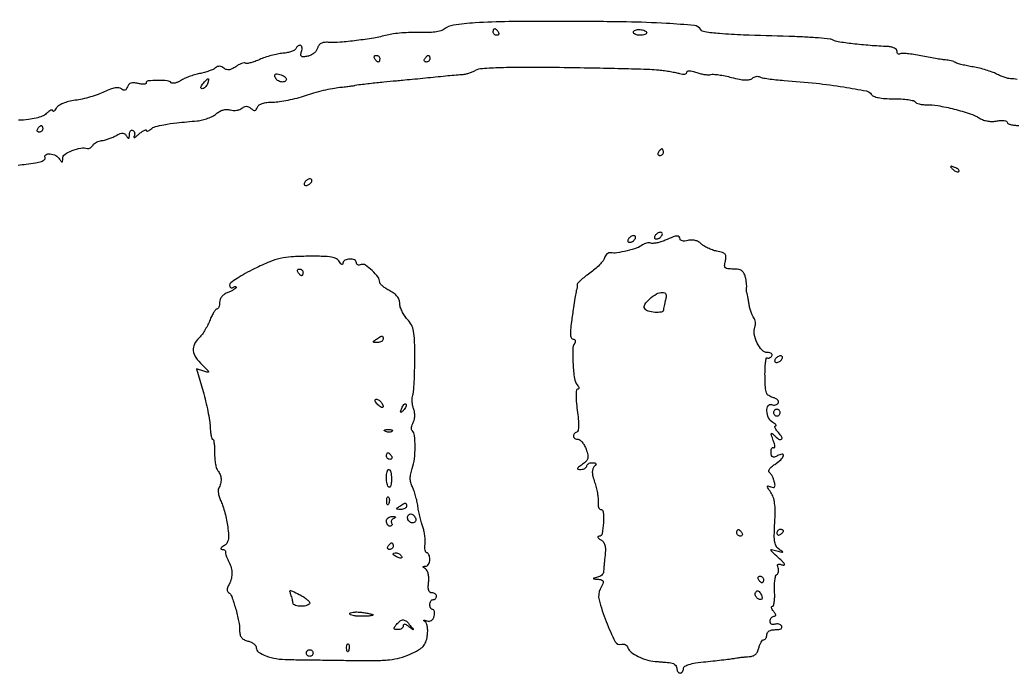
# Model space of a CAD drawing. Extents: x 173 to 1088, y 212 to 1028.
# Drawn here: x 476.2 to 774.7, y 365 to 560.6 of the extents above; entities that cross this region are included whole.
import ezdxf

# ---------------------------------------------------------------- set-up
doc = ezdxf.new("R2010")
doc.units = 0

msp = doc.modelspace()

# ---------------------------------------------------------------- linework, layer by layer
for points in [[(774.960927, 542.717505, 0.074041), (773, 543.011107, -0.060944), (772.244043, 543.104214, -0.019581), (771.156821, 543.420904, -0.019207), (769.963374, 543.871492, -0.02037), (768.831732, 544.404454, 0.032819), (767.50499, 544.989431, 0.01425), (765.674822, 545.598284, 0.01403), (763.685627, 546.13727, 0.018126), (761.831732, 546.513647, -0.009494), (760.099942, 546.834214, -0.011274), (758.478696, 547.204543, -0.010155), (757.130439, 547.573949, -0.06836), (756.5, 547.8587, 0.056044), (755.978153, 548.109995, 0.021494), (755.20625, 548.343563, 0.020963), (754.339067, 548.527425, 0.024193), (753.5, 548.627435, -0.020131), (752.397439, 548.749778, -0.004417), (750.514434, 549.052885, -0.00459), (748.341764, 549.442894, -0.004395), (746.144882, 549.878139, 0.012262), (744.028521, 550.262932, 0.016617), (742.099958, 550.499586, 0.013583), (740.508369, 550.597917, 0.148097), (739.894882, 550.435033, -0.127448), (739.554755, 550.329803, -0.189198), (739.262872, 550.428953, -0.147015), (739.066113, 550.730968, -0.071492), (739, 551.190983, 0.191043), (738.79584, 551.705812, 0.084393), (738.202072, 552.154707, 0.064819), (737.315104, 552.477965, 0.044227), (736.25, 552.618991, -0.008945), (730.905841, 552.946098, -0.009931), (725.760404, 553.456556, -0.006679), (721.327083, 554.045633, -0.102384), (719.884328, 554.571489, 0.113669), (718.958231, 554.885814, 0.004761), (715.468218, 555.205408, 0.008012), (711.293883, 555.48037, 0.005588), (706.577383, 555.662402, -0.002004), (693.019181, 556.088376, -0.011389), (685.812885, 556.508207, -0.014233), (681.364617, 556.996948, -0.223442), (680.117712, 557.809539, 0.235674), (678.310611, 558.928254, 0.008377), (669.915044, 559.556296, 0.01063), (657.908164, 559.99661, 0.003138), (639.5, 560.164513, 0.003254), (622.657171, 560.102809, 0.013783), (612.578905, 559.722322, 0.019003), (606.084748, 559.049078, 0.138736), (603.252022, 557.794196, -0.113894), (602.301722, 557.316351, -0.027072), (600.548809, 556.98836, -0.025062), (598.348338, 556.810334, -0.017523), (595.859216, 556.821357, 0.016262), (593.313877, 556.839049, 0.013016), (590.575488, 556.697625, 0.01322), (588.047098, 556.43355, 0.032255), (586.210587, 556.070837, -0.022444), (582.179784, 555.192307, -0.011508), (577.061745, 554.43605, -0.011207), (572.084383, 553.930248, -0.033449), (568.662282, 553.889227, 0.039955), (567.315068, 553.855564, 0.095734), (566.363111, 553.56553, 0.12072), (565.721849, 552.995222, 0.08718), (565.321603, 552.121811, -0.097597), (564.949174, 551.351523, -0.060849), (564.251339, 550.626772, -0.057845), (563.352722, 550.054321, -0.065785), (562.384436, 549.733158, -0.023573), (561.093041, 549.548873, -0.188378), (560.525243, 549.710784, -0.267259), (560.331564, 550.171045, -0.045865), (560.542503, 551.133915, 0.046739), (560.697807, 551.848794, 0.082047), (560.671729, 552.451837, 0.1252), (560.476725, 552.849372, 0.219855), (560.150721, 553, 0.09611), (559.748587, 552.921981, 0.070288), (559.353735, 552.694008, 0.068094), (559.025871, 552.356472, 0.078444), (558.819442, 551.958325, -0.191314), (558.463851, 551.535992, -0.03878), (557.55017, 551.132994, -0.035796), (556.34636, 550.804596, -0.026866), (554.986108, 550.611466, 0.027986), (553.399229, 550.382534, 0.015632), (551.498829, 549.936572, 0.015557), (549.599703, 549.363911, 0.02432), (548.009906, 548.74251, -0.017929), (546.617895, 548.177812, -0.024311), (545.322321, 547.775737, -0.022666), (544.249522, 547.550459, -0.180739), (543.761661, 547.647302, 0.185679), (543.327302, 547.729216, 0.041358), (542.584782, 547.528947, 0.037597), (541.711508, 547.137633, 0.028653), (540.819905, 546.58641, -0.033551), (539.712133, 545.916439, -0.088513), (538.829696, 545.643187, -0.11718), (538.061035, 545.727747, -0.087688), (537.31815, 546.150922, 0.062619), (536.65849, 546.571559, 0.102535), (536.016787, 546.727383, 0.106607), (535.383787, 546.613145, 0.071917), (534.75, 546.237917, -0.064336), (534.039369, 545.802579, -0.018406), (532.839062, 545.317113, -0.018203), (531.431625, 544.864519, -0.018399), (530, 544.517312, 0.021246), (528.503585, 544.14536, 0.016222), (526.900857, 543.616807, 0.01649), (525.429667, 543.02241, 0.036703), (524.364619, 542.453887, -0.035948), (523.495742, 541.988395, -0.048541), (522.650818, 541.705621, -0.058038), (521.946955, 541.627877, -0.19695), (521.529025, 541.802048, 0.176338), (520.299515, 542.372927, 0.023767), (517.407017, 542.483129, 0.020538), (514.55523, 542.338951, 0.387526), (514.000294, 541.730948, -0.319823), (513.821861, 541.480728, -0.06874), (513.268449, 541.371434, -0.048325), (512.464273, 541.402699, -0.027625), (511.509318, 541.587017, 0.039517), (510.317753, 541.787772, 0.100403), (509.450053, 541.689992, 0.13098), (508.829102, 541.289501, 0.093038), (508.392535, 540.580546, -0.054591), (508.039891, 539.895644, -0.163686), (507.630137, 539.576484, -0.186062), (507.147348, 539.591294, -0.073668), (506.570359, 539.941607, 0.147586), (505.797995, 540.267855, 0.069346), (504.704102, 540.232992, 0.048126), (503.270024, 539.841484, 0.020474), (501.437142, 539.058704, -0.02589), (499.588498, 538.292749, -0.01439), (497.266161, 537.543059, -0.014321), (494.865609, 536.91771, -0.022418), (492.766811, 536.532822, 0.025734), (490.767617, 536.152485, 0.037298), (489.059065, 535.59761, 0.043608), (487.758029, 534.927306, 0.120552), (487.04722, 534.191248, -0.022647), (486.664716, 533.598789, -0.073632), (486.34164, 533.262644, -0.277802), (486.141237, 533.239235, -0.285269), (486.030409, 533.404988, 0.375808), (485.852022, 533.595498, 0.126538), (485.44391, 533.532797, 0.057641), (484.817709, 533.174809, 0.025273), (484.07652, 532.56925, -0.083403), (482.832164, 531.773159, -0.04148), (481.049875, 531.182901, -0.032234), (478.703209, 530.774153, -0.016044), (475.69283, 530.545162, 0.006806)], [(475.683442, 517.099656, -0.012158), (478.061898, 517.427493, 0.01181), (480.882486, 517.814273, 0.04383), (482.62078, 518.253508, 0.09191), (483.524445, 518.769006, 0.319084), (483.682568, 519.384831, -0.363128), (483.970205, 520.223939, -0.163283), (485.190321, 520.497045, -0.092664), (486.904417, 519.988702, -0.134166), (488.064643, 518.929646, 0.012908), (488.573465, 518.169752, 0.312363), (488.801016, 518.086835, 0.323598), (488.952262, 518.270542, 0.013424), (488.984687, 519.170545, -0.252089), (489.62309, 520.330698, -0.048442), (491.830281, 521.471513, -0.049161), (494.400031, 522.216012, -0.111823), (496.408359, 522.137712, 0.127843), (496.811462, 522.134737, 0.070698), (497.27013, 522.322251, 0.063014), (497.7121, 522.661818, 0.059131), (498.066478, 523.107563, -0.085702), (498.487599, 523.583315, -0.047717), (499.137048, 524.008709, -0.045768), (499.89796, 524.324204, -0.054996), (500.658119, 524.471738, 0.04308), (501.531686, 524.619829, 0.018875), (502.657242, 524.957892, 0.018515), (503.832096, 525.40892, 0.023559), (504.877174, 525.914634, -0.022039), (506.17051, 526.545338, -0.10757), (506.964794, 526.702497, -0.170102), (507.559425, 526.481417, -0.078423), (508.111861, 525.853245, 0.02273), (508.554415, 525.220401, 0.363985), (508.791423, 525.168167, 0.260417), (508.949115, 525.408832, 0.015517), (508.984687, 526.309017, -0.056804), (509.064088, 526.956879, -0.121238), (509.294043, 527.402126, -0.188223), (509.630004, 527.577318, -0.167067), (510.016312, 527.489919, -0.112714), (510.351324, 527.15979, -0.097517), (510.531922, 526.699422, -0.091584), (510.530238, 526.179442, -0.08565), (510.344418, 525.680902, 0.24998), (510.336143, 525.461771, 0.414755), (510.496366, 525.40648, 0.053367), (511.030846, 525.742063, 0.013184), (511.828106, 526.404988, -0.019098), (512.662381, 527.082167, -0.04122), (513.362006, 527.522014, -0.078357), (513.828338, 527.677827, -0.463734), (514, 527.532543, 0.295918), (514.123369, 527.342345, 0.171734), (514.405238, 527.319799, 0.076375), (514.849405, 527.514322, 0.031881), (515.379534, 527.900022, -0.103384), (516.78086, 528.641523, -0.025887), (519.314482, 529.231788, -0.017333), (523.159962, 529.783368, -0.004723), (529.267607, 530.386032, 0.036289), (530.853086, 530.644263, 0.029519), (532.501148, 531.141492, 0.030448), (533.970128, 531.78506, 0.065536), (534.984725, 532.486176, -0.054203), (535.950948, 533.186622, -0.060987), (537.008565, 533.630213, -0.063742), (538.099689, 533.792891, -0.069227), (539.165082, 533.667081, 0.053126), (540.114932, 533.523889, 0.045855), (541.12309, 533.572494, 0.048204), (542.037327, 533.792499, 0.090304), (542.697964, 534.164296, -0.063348), (543.379391, 534.597422, -0.116715), (544.018688, 534.731875, -0.112008), (544.668503, 534.567216, -0.055423), (545.383217, 534.096921, 0.041542), (546.097904, 533.597744, 0.180973), (546.598235, 533.512588, 0.20302), (546.995505, 533.77863, 0.053479), (547.351832, 534.474477, -0.145219), (547.863357, 535.140651, -0.077191), (548.796951, 535.618965, -0.0547), (550.155863, 535.908751, -0.025208), (551.964633, 536, 0.035243), (553.911517, 536.137397, 0.014828), (556.499219, 536.583102, 0.014585), (559.247988, 537.224932, 0.018413), (561.746018, 537.985027, -0.014216), (564.277964, 538.778716, -0.010372), (567.131643, 539.521363, -0.010495), (569.868248, 540.112844, -0.022639), (572, 540.427625, 0.002219), (573.72548, 540.610817, 0.003687), (575.178125, 540.782415, 0.00055), (576.457453, 540.944543, 0.377442), (576.5, 540.992875, -0.381122), (576.595957, 541.100477, -0.000241), (580.956472, 541.598878, -0.002851), (585.197544, 542.057077, -0.003967), (589, 542.415509, 0.002171), (590.837881, 542.582094, 0.000627), (593.675, 542.855265, 0.000631), (596.871887, 543.171196, 0.000673), (600, 543.488568, -0.001372), (602.978664, 543.786572, -0.001753), (605.724852, 544.043995, -0.001356), (608.028422, 544.245489, -0.014819), (608.956943, 544.296517, 0.053418), (609.674166, 544.391743, 0.019431), (610.661775, 544.673161, 0.019009), (611.726914, 545.067364, 0.021529), (612.714704, 545.527012, -0.102686), (614.746276, 546.097858, -0.009136), (620.080927, 546.370148, -0.008777), (627.759207, 546.486653, -0.002753), (639.25776, 546.395952, -0.001406), (648.842584, 546.240599, -0.00185), (657.586797, 546.041915, -0.001341), (664.914443, 545.828625, -0.017772), (667.612186, 545.646735, -0.009578), (669.343336, 545.434454, -0.008378), (671.1444, 545.147633, -0.008452), (672.763047, 544.833676, -0.024716), (673.862186, 544.543741, 0.038863), (674.705847, 544.34652, 0.077213), (675.390697, 544.348002, 0.12597), (675.831728, 544.538066, 0.23237), (676, 544.880593, -0.266766), (676.20957, 545.245437, -0.134744), (676.739086, 545.386381, -0.062792), (677.649173, 545.264482, -0.019217), (678.978749, 544.857563, 0.023563), (680.212419, 544.491687, 0.024697), (681.45592, 544.250199, 0.025338), (682.543849, 544.150086, 0.091889), (683.228749, 544.248116, -0.101716), (683.999522, 544.343161, -0.014772), (685.579078, 544.169368, -0.016214), (687.45832, 543.843779, -0.013249), (689.444709, 543.377682, 0.015399), (691.782041, 542.839827, 0.038702), (693.516886, 542.634128, 0.055404), (694.790177, 542.723458, 0.1287), (695.650904, 543.125239, -0.063136), (696.207707, 543.479482, -0.063208), (696.83508, 543.683402, -0.069211), (697.435107, 543.713317, -0.116824), (697.910693, 543.555195, 0.09411), (698.599939, 543.291102, 0.008145), (700.465048, 542.986383, 0.010498), (702.720504, 542.703747, 0.007959), (705.204498, 542.485219, -0.008614), (714.739934, 541.633764, -0.01289), (723.029634, 540.532588, -0.007613), (729.855468, 539.339315, -0.213593), (731.29969, 538.331734, 0.166595), (731.989185, 537.751145, 0.043336), (733.401011, 537.340448, 0.033494), (735.390687, 537.081328, 0.015636), (737.990673, 537, -0.014757), (740.289477, 536.932138, -0.02105), (742.320714, 536.726042, -0.017732), (743.940876, 536.433446, -0.203514), (744.458359, 536.067377, 0.151645), (744.865428, 535.713059, 0.041428), (745.679919, 535.43187, 0.037898), (746.703789, 535.252051, 0.03164), (747.80746, 535.213589, -0.051903), (751.220866, 534.956113, -0.017275), (756.127134, 533.892173, -0.016843), (760.904101, 532.50935, -0.061178), (763.761681, 531.17221, 0.057111), (764.89355, 530.63135, 0.044218), (766.220695, 530.301939, 0.042874), (767.631196, 530.204148, 0.045261), (769.011681, 530.352336, -0.028702), (770.176438, 530.516484, -0.052103), (771.137012, 530.495835, -0.076279), (771.784362, 530.311179, -0.293156), (772, 529.975, 0.28125), (772.229852, 529.598697, 0.050654), (773.028125, 529.286406, 0.041612), (774.158844, 529.070697, 0.026339), (775.5, 529, -0.022446)]]:
    msp.add_lwpolyline(points, format="xyb")
for points in [[(619.5, 557, -0.082592), (619.656512, 556.6179, -0.161196), (619.6254, 556.29375, -0.182303), (619.413961, 556.078288, -0.108972), (619.059017, 556, -0.093332), (618.654762, 556.076123, -0.09642), (618.311086, 556.29375, -0.099167), (618.081062, 556.618444, -0.105053), (618, 557, -0.042167), (618.032345, 557.382849, -0.061769), (618.129539, 557.70625, -0.081139), (618.272352, 557.92554, -0.210953), (618.440983, 558, -0.151918), (618.65171, 557.934461, -0.038439), (618.933975, 557.70625, -0.035638), (619.231006, 557.382774, -0.029505)], [(664, 556.787196, -0.229038), (663.854232, 556.485671, -0.073935), (663.4125, 556.231239, -0.056318), (662.765913, 556.057529, -0.037503), (662, 556, -0.044935), (661.234433, 556.068941, -0.064806), (660.5875, 556.275494, -0.084737), (660.150289, 556.579477, -0.201195), (660, 556.937851, -0.210357), (660.152511, 557.284316, -0.091879), (660.5875, 557.555953, -0.067802), (661.234295, 557.713945, -0.044872), (662, 557.725047, -0.037158), (662.765803, 557.609724, -0.053734), (663.4125, 557.387408, -0.068155), (663.856567, 557.099896, -0.218405)], [(584, 549, -0.042167), (583.967655, 548.617151, -0.061769), (583.870461, 548.29375, -0.081139), (583.727648, 548.07446, -0.210953), (583.559017, 548, -0.151918), (583.34829, 548.065539, -0.038439), (583.066025, 548.29375, -0.035638), (582.768994, 548.617226, -0.029505), (582.5, 549, -0.082592), (582.343488, 549.3821, -0.161196), (582.3746, 549.70625, -0.182303), (582.586039, 549.921712, -0.108972), (582.940983, 550, -0.093332), (583.345238, 549.923877, -0.09642), (583.688914, 549.70625, -0.099167), (583.918938, 549.381556, -0.105053)], [(599, 549, -0.105053), (598.918938, 548.618444, -0.099167), (598.688914, 548.29375, -0.09642), (598.345238, 548.076123, -0.093332), (597.940983, 548, -0.108972), (597.586039, 548.078288, -0.182303), (597.3746, 548.29375, -0.161196), (597.343488, 548.6179, -0.082592), (597.5, 549, -0.029505), (597.768994, 549.382774, -0.035638), (598.066025, 549.70625, -0.038439), (598.34829, 549.934461, -0.151918), (598.559017, 550, -0.210953), (598.727648, 549.92554, -0.081139), (598.870461, 549.70625, -0.061769), (598.967655, 549.382849, -0.042167)], [(556, 542.883369, -0.283411), (555.574804, 542.193482, -0.155407), (554.558925, 542.03186, -0.113128), (553.385537, 542.494922, -0.151958), (552.681807, 543.386815, -0.079381), (552.555491, 543.985385, -0.270094), (552.731857, 544.32577, -0.172357), (553.207434, 544.434011, -0.034565), (554.074818, 544.270184, -0.040405), (554.811607, 544.012416, -0.051783), (555.434478, 543.655135, -0.061526), (555.863029, 543.25817, -0.177)], [(532.361626, 541.5, -0.054778), (532.065988, 540.926337, -0.05745), (531.656816, 540.440625, -0.064053), (531.201557, 540.11007, -0.125677), (530.770566, 540, -0.214681), (530.484197, 540.128897, -0.22275), (530.396714, 540.425778, -0.100348), (530.57205, 540.903434, -0.035237), (531, 541.5, -0.012711), (531.50208, 542.074599, -0.017822), (531.980891, 542.559375, -0.014236), (532.395857, 542.928855, -0.176553), (532.59106, 543, -0.407084), (532.688496, 542.904913, -0.044074), (532.666459, 542.559375, -0.034664), (532.557685, 542.075405, -0.019009)], [(483, 528, -0.105053), (482.918938, 527.618444, -0.099167), (482.688914, 527.29375, -0.09642), (482.345238, 527.076123, -0.093332), (481.940983, 527, -0.108972), (481.586039, 527.078288, -0.182303), (481.3746, 527.29375, -0.161196), (481.343488, 527.6179, -0.082592), (481.5, 528, -0.029505), (481.768994, 528.382774, -0.035638), (482.066025, 528.70625, -0.038439), (482.34829, 528.934461, -0.151918), (482.559017, 529, -0.210953), (482.727648, 528.92554, -0.081139), (482.870461, 528.70625, -0.061769), (482.967655, 528.382849, -0.042167)], [(667.5, 521, 0.082592), (667.343488, 520.6179, 0.161196), (667.3746, 520.29375, 0.182303), (667.586039, 520.078288, 0.108972), (667.940983, 520, 0.093332), (668.345238, 520.076123, 0.09642), (668.688914, 520.29375, 0.099167), (668.918938, 520.618444, 0.105053), (669, 521, 0.042167), (668.967655, 521.382849, 0.061769), (668.870461, 521.70625, 0.081139), (668.727648, 521.92554, 0.210953), (668.559017, 522, 0.151918), (668.34829, 521.934461, 0.038439), (668.066025, 521.70625, 0.035638), (667.768994, 521.382774, 0.029505)], [(755.733333, 515.875912, 0.043285), (756.246577, 515.441312, 0.063152), (756.768815, 515.162781, 0.082976), (757.220211, 515.072099, 0.20742), (757.526461, 515.193128, 0.278911), (757.59249, 515.461316, 0.120343), (757.395085, 515.789051, 0.070189), (756.940734, 516.133723, 0.036269), (756.293128, 516.435707, 0.008399), (755.336218, 516.78179, 0.286372), (755.111181, 516.729672, 0.400052), (755.106486, 516.536448, 0.011214)], [(561.5, 512, 0.076764), (561.338175, 511.617617, 0.154201), (561.357263, 511.29375, 0.186277), (561.550471, 511.079239, 0.117858), (561.881966, 511, 0.085235), (562.310186, 511.073533, 0.053414), (562.769763, 511.29375, 0.051777), (563.189439, 511.617474, 0.064269), (563.5, 512, 0.076764), (563.661825, 512.382383, 0.154201), (563.642737, 512.70625, 0.186277), (563.449529, 512.920761, 0.117858), (563.118034, 513, 0.085235), (562.689814, 512.926467, 0.053414), (562.230237, 512.70625, 0.051777), (561.810561, 512.382526, 0.064269)], [(669.5, 494.621078, -0.025225), (668.257285, 494.155234, -0.027172), (667.004186, 493.830083, -0.028094), (665.907479, 493.671756, -0.103736), (665.216378, 493.75476, 0.08288), (664.635596, 493.849012, 0.05256), (663.952509, 493.773898, 0.051172), (663.276806, 493.552375, 0.064758), (662.716378, 493.210013, -0.089668), (661.113488, 492.336709, -0.019967), (658.103391, 491.470887, -0.02012), (655.03009, 490.848173, -0.086728), (653.172498, 490.872962, 0.133146), (652.627697, 490.83018, 0.091226), (652.088056, 490.517573, 0.079798), (651.635561, 489.985276, 0.0691), (651.344933, 489.311634, -0.100507), (650.900345, 488.435671, -0.025265), (649.838796, 487.226611, -0.024765), (648.459004, 485.940601, -0.022722), (646.919875, 484.757681, 0.013473), (645.424737, 483.651939, 0.02002), (644.183385, 482.598349, 0.015757), (643.248462, 481.682101, 0.234753), (643.115861, 481.257681, -0.031086), (643.147386, 480.930934, -0.024547), (643.142038, 480.575694, -0.025149), (643.10407, 480.245314, -0.054759), (643.035088, 480, 0.050585), (642.806454, 479.212156, 0.004928), (642.467454, 477.254929, 0.004677), (642.036126, 474.44464, 0.001487), (641.445157, 470.25, 0.01157), (641.159094, 467.748277, 0.045246), (641.158657, 466.194303, 0.094285), (641.410005, 465.314134, 0.283395), (641.919726, 465, -0.111721), (642.319986, 464.909435, -0.183675), (642.556815, 464.661482, -0.159002), (642.588181, 464.288038, -0.080675), (642.40581, 463.847598, 0.13471), (641.815238, 461.837545, 0.019271), (641.90437, 457.506641, 0.019006), (642.324414, 453.195421, 0.140308), (643.147085, 451.322773, -0.039813), (643.510557, 450.806188, -0.107274), (643.650921, 450.382377, -0.222642), (643.558558, 450.114508, -0.20287), (643.287953, 450, 0.37245), (642.92011, 449.681861, 0.03205), (642.811897, 448.341942, 0.026936), (642.885, 446.385699, 0.011177), (643.184875, 443.756455, -0.011252), (643.498102, 441.006487, -0.02902), (643.563794, 439.009754, -0.037162), (643.427858, 437.647048, -0.275502), (643.019366, 437.173122, 0.136283), (642.240117, 436.648378, 0.224045), (642.034811, 435.896158, 0.220058), (642.484824, 435.248956, 0.133283), (643.402175, 435, -0.166593), (644.013821, 434.790391, -0.056195), (644.697998, 434.123535, -0.04849), (645.343046, 433.158142, -0.039198), (645.844476, 432.01629, -0.027149), (646.333153, 430.324159, -0.118493), (646.323812, 429.289346, -0.137802), (645.848162, 428.456273, -0.041803), (644.719795, 427.51629, 0.008881), (643.543757, 426.661028, 0.161491), (643.283757, 426.284265, 0.458897), (643.431809, 426.056622, 0.033439), (644.277494, 426, 0.056114), (644.936375, 426.074179, 0.075587), (645.494014, 426.29375, 0.094851), (645.867932, 426.618495, 0.168191), (646, 427, -0.166233), (646.130435, 427.381483, -0.095328), (646.499375, 427.70625, -0.076249), (647.04976, 427.925775, -0.05689), (647.7, 428, -0.031456), (648.479362, 427.950921, -0.245216), (648.768851, 427.75, -0.285052), (648.745281, 427.424309, -0.039465), (648.284951, 426.884951, 0.117291), (647.834707, 426.15368, 0.085187), (647.692863, 425.204926, 0.055973), (647.864724, 423.924143, 0.019496), (648.387366, 422.134951, -0.019737), (648.84128, 420.578253, -0.016859), (649.198474, 418.906829, -0.017189), (649.41974, 417.364064, -0.045448), (649.438951, 416.25, 0.036443), (649.438316, 415.388139, 0.057193), (649.575441, 414.660937, 0.077753), (649.818267, 414.165647, 0.244656), (650.136536, 414, -0.391942), (650.959445, 413.237855, -0.031193), (651.005679, 409.997726, -0.030613), (650.648803, 406.745746, -0.358234), (649.75, 405.969591, 0.125045), (649.409561, 405.874228, 0.383239), (649.341012, 405.665228, 0.130371), (649.596602, 405.345449, 0.027334), (650.200232, 404.947753, -0.097589), (650.97127, 404.26812, -0.096165), (651.431749, 403.343404, -0.068242), (651.605736, 402.052861, -0.02567), (651.507848, 400.228161, 0.00159), (651.353312, 398.714543, 0.001757), (651.213638, 397.249499, 0.00163), (651.102853, 395.997784, 0.009023), (651.057616, 395.323324, -0.128073), (650.905934, 394.839305, -0.06945), (650.502862, 394.357958, -0.061894), (649.923477, 393.951838, -0.058095), (649.25, 393.689326, 0.001923), (648.073823, 393.377121, 0.339035), (648, 393.280763, 0.392517), (648.076061, 393.198801, 0.002113), (649.25, 393.116001, -0.04697), (650.45105, 392.922101, -0.266422), (650.896521, 392.486077, -0.173428), (650.844671, 391.725567, -0.019973), (650.085351, 390.159481, 0.190974), (649.71798, 386.950692, 0.0267), (651.839474, 380.47956, 0.024323), (654.550841, 374.388794, 0.384917), (656.497212, 373.637304, -0.12552), (657.01837, 373.698387, -0.100779), (657.553537, 373.51272, -0.09015), (658.020968, 373.107169, -0.077641), (658.345332, 372.542463, 0.144176), (659.323874, 371.262672, 0.04256), (661.454779, 369.966262, 0.041852), (664.026472, 368.945536, 0.055513), (666.5, 368.487063, -0.000303), (667.427477, 368.419268, -0.000162), (668.573438, 368.33443, -0.000161), (669.743111, 368.247077, -0.000252), (670.75, 368.171044, -0.062401), (671.619485, 367.994326, -0.078574), (672.346493, 367.614008, -0.09313), (672.829786, 367.091331, -0.141061), (673, 366.5, 0.064853), (673.074694, 365.926543, 0.082425), (673.29375, 365.440625, 0.098894), (673.618646, 365.115568, 0.148195), (674, 365, 0.135236), (674.381341, 365.105063, 0.100379), (674.70625, 365.400408, 0.086878), (674.92492, 365.842187, 0.071697), (675, 366.36309, -0.265954), (675.377467, 367.022541, -0.059278), (676.613118, 367.563462, -0.036676), (678.656687, 368.022363, -0.011713), (681.75, 368.408386, 0.002249), (684.480919, 368.696808, 0.002528), (687.104687, 368.999285, 0.002317), (689.335055, 369.27833, 0.013625), (690.5, 369.461963, -0.012363), (691.426406, 369.610392, -0.006771), (692.567841, 369.748723, -0.006745), (693.731421, 369.857918, -0.010687), (694.730948, 369.916667, 0.075411), (695.753491, 370.111067, 0.099447), (696.567071, 370.595053, 0.091893), (697.174394, 371.389597, 0.055923), (697.589356, 372.5, -0.031538), (697.894893, 373.457251, -0.043524), (698.294405, 374.265625, -0.050787), (698.722675, 374.831931, -0.208396), (699.108408, 375, 0.16469), (699.448521, 375.115149, 0.095693), (699.738095, 375.440625, 0.076772), (699.933788, 375.926281, 0.057513), (700, 376.5, -0.141873), (700.180699, 377.124015, -0.119789), (700.676503, 377.603459, -0.087671), (701.482959, 377.90268, -0.045128), (702.559017, 378, 0.032965), (703.577344, 378.067212, 0.095439), (704.244476, 378.28986, 0.198697), (704.518383, 378.638379, 0.209847), (704.457866, 379.068174, 0.109884), (704.099907, 379.435515, 0.081902), (703.580711, 379.66489, 0.076891), (702.982996, 379.72431, 0.078162), (702.398849, 379.599558, -0.09076), (701.847655, 379.496189, -0.149089), (701.396747, 379.63155, -0.151904), (701.103623, 379.992804, -0.095326), (701, 380.531385, -0.074841), (701.084464, 381.092513, -0.088675), (701.329718, 381.568594, -0.100679), (701.694395, 381.886852, -0.129936), (702.122445, 382, 0.122183), (702.532179, 382.101643, 0.300026), (702.674576, 382.361364, 0.128583), (702.51771, 382.808783, 0.024942), (702, 383.5, -0.034232), (701.584739, 384.07643, -0.083384), (701.386523, 384.559375, -0.185319), (701.430753, 384.865709, -0.27163), (701.659709, 385, 0.335183), (701.997032, 385.254751, 0.033405), (702.222004, 386.308435, 0.031447), (702.338317, 387.746724, 0.019073), (702.303617, 389.454248, -0.020195), (702.272014, 391.202362, -0.027726), (702.39412, 392.769782, -0.027098), (702.628645, 394.006794, -0.196386), (702.977789, 394.486273, 0.130437), (703.292161, 394.818485, 0.080614), (703.471284, 395.328877, 0.071257), (703.492112, 395.934661, 0.064716), (703.344985, 396.543366, -0.05589), (703.169561, 397.217036, -0.29139), (703.320192, 397.550753, -0.199711), (703.756808, 397.632681, -0.029684), (704.638659, 397.390425, 0.136422), (705.153692, 397.361408, 0.498808), (705.269062, 397.612621, 0.073076), (704.754979, 398.301996, 0.010902), (703.5, 399.500398, -0.002416), (701.47585, 401.368659, -0.14703), (701.229749, 401.790012, -0.556252), (701.405069, 401.967731, -0.009608), (703, 401.573565, 0.003246), (704.451191, 401.195267, 0.198656), (704.710967, 401.232854, 0.55293), (704.71458, 401.378984, 0.006407), (703.735241, 402.0102, -0.117316), (702.848869, 402.910642, -0.093946), (702.372458, 404.189436, -0.047748), (702.22031, 406.245862, -0.009084), (702.369597, 410.000549, 0.012595), (702.481653, 413.42413, 0.033673), (702.335852, 415.859832, 0.047581), (701.924674, 417.679783, 0.073564), (701.204326, 419.118672, -0.005229), (700.263372, 420.492424, -0.148989), (700.140011, 420.899427, -0.496341), (700.328367, 421.041981, -0.023212), (701.206785, 420.750891, 0.058556), (701.952733, 420.560872, 0.290059), (702.328228, 420.73407, 0.18187), (702.439399, 421.245127, 0.02542), (702.224531, 422.324818, 0.03129), (701.942915, 423.204477, 0.030573), (701.551908, 424.049196, 0.032068), (701.116507, 424.74559, 0.091284), (700.705826, 425.140529, -0.30473), (700.546799, 425.52152, -0.104499), (700.79416, 426.099469, -0.062119), (701.428018, 426.798243, -0.0325), (702.36811, 427.505539, 0.037513), (704.172828, 428.891876, 0.133084), (704.960897, 430.10486, 0.553995), (704.577759, 430.559494, 0.087754), (703.207105, 430.110839, -0.037799), (702.281181, 429.701965, -0.205517), (701.745998, 429.736865, -0.217303), (701.42109, 430.14501, -0.042324), (701.267626, 431.097269, -0.044679), (701.277592, 431.803392, -0.105507), (701.439185, 432.30159, -0.198776), (701.716669, 432.514501, -0.206777), (702.057498, 432.464464, 0.395551), (702.308049, 432.51519, 0.169867), (702.411544, 432.873502, 0.055937), (702.281613, 433.643863, 0.020546), (701.934066, 434.692851, -0.006159), (701.385917, 436.200584, -0.117039), (701.334532, 436.695917, -0.575816), (701.52909, 436.777317, -0.032916), (702.137089, 436.25, 0.039592), (703.512042, 435.089265, 0.288919), (704.334555, 435.040307, 0.428255), (704.499937, 435.665824, 0.046231), (703.5, 437, -0.024287), (702.867912, 437.770552, -0.054842), (702.487545, 438.421433, -0.118373), (702.408457, 438.847259, -0.389358), (702.595012, 439.030409, 0.304798), (702.753805, 439.145046, 0.263771), (702.720097, 439.351299, 0.069609), (702.364768, 439.684996, 0.021905), (701.75, 440.080099, -0.152341), (700.524467, 441.419517, -0.093462), (699.985908, 443.508738, -0.153819), (700.360779, 445.04499, -0.362939), (701.398849, 445.400442, 0.076036), (701.981629, 445.273404, 0.076162), (702.575389, 445.326499, 0.081901), (703.088723, 445.546353, 0.112758), (703.439748, 445.90251, 0.213774), (703.498477, 446.343603, 0.12747), (703.220243, 446.805237, 0.084232), (702.621657, 447.220704, 0.048183), (701.790898, 447.516805, -0.08948), (700.549539, 448.077992, -0.156069), (699.865254, 448.963161, -0.074723), (699.543646, 450.555556, -0.009994), (699.440213, 453.98758, -0.01175), (699.469999, 456.217164, -0.021932), (699.615566, 458.016692, -0.021819), (699.833963, 459.302828, -0.518241), (700.121115, 459.425147, 0.136104), (700.451984, 459.328918, 0.100312), (700.828735, 459.400388, 0.086581), (701.194288, 459.629652, 0.071203), (701.489919, 459.983688, 0.18313), (701.56442, 460.368311, 0.187116), (701.364327, 460.701458, 0.113321), (700.87818, 460.926946, 0.0522), (700.180337, 461, -0.208722), (698.565125, 461.704971, -0.071865), (697.084725, 463.849286, -0.068851), (696.20906, 466.462991, -0.138933), (696.403372, 468.608788, 0.066075), (696.573986, 469.323127, 0.054352), (696.569196, 470.10764, 0.056254), (696.399732, 470.840996, 0.088541), (696.081605, 471.401672, -0.067777), (695.682074, 472.042662, -0.021781), (695.266996, 473.086499, -0.021278), (694.901219, 474.301715, -0.022295), (694.646583, 475.524923, 0.003614), (694.447288, 476.700842, 0.004723), (694.247143, 477.772946, 0.003526), (694.06487, 478.667262, 0.043407), (693.963809, 479, -0.066981), (693.898919, 479.256414, -0.024981), (693.875052, 479.627937, -0.024219), (693.889184, 480.040663, -0.026931), (693.943422, 480.435529, 0.062768), (693.976492, 480.943723, 0.015567), (693.900096, 481.776123, 0.015674), (693.751901, 482.730818, 0.015141), (693.542791, 483.685529, 0.064366), (693.101988, 484.807158, 0.124128), (692.448405, 485.50872, 0.105409), (691.461208, 485.884541, 0.038447), (689.961896, 486, -0.021914), (688.268133, 486.074271, -0.173676), (687.566625, 486.397327, -0.225296), (687.329956, 487.041446, -0.038727), (687.554301, 488.360329, 0.050201), (687.743795, 489.652698, 0.189686), (687.483995, 490.412056, 0.143192), (686.715316, 490.917628, 0.024989), (685.015317, 491.346937, -0.03354), (683.700146, 491.703075, -0.026751), (682.337969, 492.255051, -0.027478), (681.127824, 492.905865, -0.059326), (680.298208, 493.558935, 0.068117), (679.47539, 494.183633, 0.066664), (678.509051, 494.569848, 0.064807), (677.450204, 494.695007, 0.058599), (676.356244, 494.553276, -0.037974), (675.44145, 494.396252, -0.068515), (674.682967, 494.428686, -0.105537), (674.182901, 494.634151, -0.247542), (674, 494.980948, 0.185706), (673.743086, 495.648816, 0.233126), (673.134407, 495.890709, 0.07253), (671.917526, 495.612697, 0.009918)], [(658.5, 495, 0.076764), (658.338175, 494.617617, 0.154201), (658.357263, 494.29375, 0.186277), (658.550471, 494.079239, 0.117858), (658.881966, 494, 0.085235), (659.310186, 494.073533, 0.053414), (659.769763, 494.29375, 0.051777), (660.189439, 494.617474, 0.064269), (660.5, 495, 0.076764), (660.661825, 495.382383, 0.154201), (660.642737, 495.70625, 0.186277), (660.449529, 495.920761, 0.117858), (660.118034, 496, 0.085235), (659.689814, 495.926467, 0.053414), (659.230237, 495.70625, 0.051777), (658.810561, 495.382526, 0.064269)], [(666.5, 496, 0.076764), (666.338175, 495.617617, 0.154201), (666.357263, 495.29375, 0.186277), (666.550471, 495.079239, 0.117858), (666.881966, 495, 0.085235), (667.310186, 495.073533, 0.053414), (667.769763, 495.29375, 0.051777), (668.189439, 495.617474, 0.064269), (668.5, 496, 0.076764), (668.661825, 496.382383, 0.154201), (668.642737, 496.70625, 0.186277), (668.449529, 496.920761, 0.117858), (668.118034, 497, 0.085235), (667.689814, 496.926467, 0.053414), (667.230237, 496.70625, 0.051777), (666.810561, 496.382526, 0.064269)], [(546.526163, 486.123821, 0.013159), (543.650958, 484.640309, 0.019572), (541.224637, 483.179974, 0.015184), (539.357299, 481.871244, 0.234062), (539.012359, 481.190983, 0.081804), (539.082717, 480.737147, 0.162218), (539.297381, 480.448037, 0.184499), (539.620127, 480.367143, 0.108994), (540, 480.5, -0.041066), (540.383748, 480.69565, -0.089021), (540.70625, 480.765005, -0.166146), (540.914212, 480.701805, -0.241138), (541, 480.534266, -0.232572), (540.862223, 480.254085, -0.026587), (540.265625, 479.842771, -0.027704), (539.457722, 479.406597, -0.019085), (538.5, 479, 0.056115), (537.471418, 478.470465, 0.071229), (536.67604, 477.759007, 0.079254), (536.173759, 476.922286, 0.095907), (536, 476.024751, -0.038298), (535.940523, 475.249396, -0.057277), (535.761077, 474.594771, -0.075269), (535.498087, 474.148205, -0.225802), (535.186646, 474, 0.231569), (534.79363, 473.807666, 0.025798), (534.206322, 472.965532, 0.027162), (533.58004, 471.827496, 0.018719), (532.991528, 470.478408, -0.024694), (532.330139, 469.010365, -0.020253), (531.485473, 467.511473, -0.020718), (530.594587, 466.195479, -0.049717), (529.804882, 465.32342, 0.096362), (528.449881, 463.515249, 0.14311), (528.123659, 461.576257, 0.119411), (528.890791, 459.508797, 0.056117), (530.75, 457.324251, -0.00376), (532.421066, 455.732534, -0.13015), (532.699525, 455.271499, -0.574084), (532.528372, 455.090625, -0.017569), (531.306435, 455.421475), (529.112869, 456.098952), (531.065696, 449.299476, -0.010928), (531.824657, 446.421217, -0.009697), (532.490315, 443.395784, -0.009782), (532.983338, 440.649208, -0.029215), (533.173195, 438.75, 0.015327), (533.276693, 437.312498, 0.024837), (533.462421, 436.101563, 0.022007), (533.692433, 435.184947, 0.331648), (533.940596, 435, -0.354019), (534.17924, 434.806819, -0.019071), (534.357084, 433.780964, -0.022846), (534.475074, 432.441083, -0.013871), (534.498002, 430.850089, 0.022969), (534.552441, 429.180705, 0.026203), (534.761099, 427.596063, 0.026711), (535.076747, 426.28767, 0.115946), (535.47134, 425.600089, -0.098963), (536.14939, 424.505425, -0.076656), (536.434506, 423.12916, -0.073743), (536.294945, 421.679162, -0.07937), (535.73962, 420.371463, 0.142292), (535.560902, 419.743577, 0.041343), (535.650269, 418.730941, 0.037924), (535.946487, 417.553564, 0.032631), (536.428981, 416.371463, -0.033907), (537.008122, 414.942174, -0.014531), (537.593806, 412.966037, -0.0143), (538.098189, 410.816468, -0.018294), (538.432768, 408.810792, -0.015241), (538.679737, 406.30475, -0.067187), (538.581444, 404.827001, -0.115104), (538.13213, 403.84675, -0.096444), (537.269839, 403.091201, 0.028965), (536.665627, 402.690891, 0.118575), (536.387078, 402.35456, 0.363624), (536.441126, 402.13547, 0.152948), (536.75, 402.030409, -0.059894), (537.212581, 401.963348, -0.095608), (537.570405, 401.78862, -0.129855), (537.768348, 401.537559, -0.173051), (537.787548, 401.25, 0.127845), (537.778353, 400.826902, 0.024054), (537.994521, 400.077081, 0.024316), (538.340765, 399.203618, 0.020172), (538.790472, 398.310277, -0.063923), (539.49508, 396.541183, -0.069835), (539.70147, 394.704659, -0.069646), (539.394314, 392.878074, -0.06306), (538.592955, 391.138197, 0.065145), (538.330012, 390.561008, 0.084235), (538.255088, 389.984725, 0.099187), (538.374604, 389.488866, 0.134176), (538.67057, 389.138197, -0.156178), (539.622476, 387.906365, -0.015952), (540.783509, 384.357156, -0.020955), (541.712879, 380.597655, -0.050153), (542, 377.742388, 0.056397), (542.138539, 376.518056, 0.111721), (542.559579, 375.641674, 0.110199), (543.321493, 375.024416, 0.053921), (544.5, 374.589356, -0.048204), (545.456409, 374.248628, -0.058319), (546.265625, 373.746822, -0.068766), (546.817089, 373.168809, -0.157427), (547, 372.602268, 0.24761), (547.682452, 371.308683, 0.060296), (549.894924, 370.158428, 0.049736), (552.993926, 369.335353, 0.037731), (556.5, 369.03738, -0.000849), (558.845968, 369.011439, -0.000135), (563.4375, 368.951623, -0.00015), (568.846697, 368.878067, -0.000131), (574.5, 368.79801, 0.004565), (582.525585, 368.755525, 0.024285), (586.905941, 368.985248, 0.042025), (590.041341, 369.571865, 0.038909), (593.119794, 370.684212, 0.020384), (595.617234, 371.93802, 0.077782), (596.988475, 373.005083, 0.101932), (597.772026, 374.279961, 0.049935), (598.242323, 376.136173, 0.032175), (598.358157, 377.511466, 0.041506), (598.278044, 378.776033, 0.047329), (598.029923, 379.786353, 0.148706), (597.622529, 380.344332, -0.026425), (597.215883, 380.685268, -0.497961), (597.230743, 380.827911, -0.202502), (597.466665, 380.861968, -0.01291), (598.151464, 380.663529, 0.090611), (598.88798, 380.569378, 0.13178), (599.507307, 380.771621, 0.119038), (599.984975, 381.27808, 0.065949), (600.307844, 382.069197, 0.042522), (600.435424, 382.808932, 0.072828), (600.398192, 383.432827, 0.109722), (600.211336, 383.847264, 0.236426), (599.90638, 384, -0.162267), (599.560648, 384.115236, -0.096244), (599.266249, 384.440625, -0.077596), (599.067364, 384.926318, -0.058511), (599, 385.5, -0.064853), (599.074694, 386.073457, -0.082425), (599.29375, 386.559375, -0.098894), (599.618646, 386.884432, -0.148195), (600, 387, 0.099038), (600.381638, 387.076342, 0.097945), (600.70625, 387.29375, 0.097945), (600.923658, 387.618362, 0.099038), (601, 388, 0.135788), (600.894492, 388.38134, 0.100337), (600.597907, 388.70625, 0.08669), (600.154277, 388.924937, 0.071382), (599.631173, 389, -0.175796), (599.049367, 389.211082, -0.143885), (598.679566, 389.764687, -0.079515), (598.538753, 390.732984, -0.025412), (598.633698, 392.189422, 0.035963), (598.691746, 393.507384, 0.047475), (598.544604, 394.699986, 0.055703), (598.223917, 395.639515, 0.142164), (597.752526, 396.174109, -0.012657), (597.10973, 396.605448, -0.242425), (597.002045, 396.812904, -0.386498), (597.125891, 396.950042, -0.021606), (597.75, 396.984687, 0.156456), (598.226823, 397.144102, 0.095937), (598.632813, 397.583002, 0.078496), (598.90693, 398.234059, 0.060533), (599, 399, 0.041205), (598.936787, 399.765743, 0.060679), (598.746645, 400.4125, 0.079774), (598.467424, 400.851635, 0.214509), (598.137513, 401, -0.278051), (597.827086, 401.187094, -0.067878), (597.613162, 401.772328, -0.050281), (597.51555, 402.621686, -0.03083), (597.56364, 403.629202, 0.037095), (597.605477, 404.817988, 0.02243), (597.487454, 406.222582, 0.022408), (597.243495, 407.614626, 0.036272), (596.898997, 408.765659, -0.021955), (596.496805, 409.981684, -0.010071), (596.074859, 411.597886, -0.009952), (595.698292, 413.319587, -0.013553), (595.432039, 414.886457, 0.018881), (595.151478, 416.437318, 0.01443), (594.73225, 418.109911, 0.014654), (594.247844, 419.655316, 0.033045), (593.771147, 420.785581, -0.051061), (593.294091, 422.040965, -0.063301), (593.126371, 423.278663, -0.055596), (593.266946, 424.641018, -0.029086), (593.725734, 426.285581, 0.0534), (594.37819, 429.155907, 0.029026), (594.59088, 432.770273, 0.024792), (594.426393, 436.135973, 0.173457), (593.734127, 437.599207, -0.168134), (593.548063, 437.982188, -0.060221), (593.548803, 438.59763, -0.051324), (593.715028, 439.327058, -0.041219), (594.035326, 440.066008, 0.068698), (594.363407, 440.95316, 0.04826), (594.491649, 442.011442, 0.046263), (594.415344, 443.126673, 0.049273), (594.134792, 444.184525, -0.041313), (593.848727, 445.197914, -0.032704), (593.704297, 446.327592, -0.033692), (593.710285, 447.400223, -0.067367), (593.884649, 448.228553, 0.065449), (594.126484, 449.356032, 0.0062), (594.319241, 452.178913, 0.007844), (594.455039, 455.564413, 0.006101), (594.5, 459.249257, 0.006799), (594.427017, 464.616211, 0.040681), (594.124414, 467.393902, 0.075448), (593.463005, 469.261067, 0.064691), (592.25, 470.959266, -0.041274), (591.388883, 472.053016, -0.034581), (590.660938, 473.338319, -0.03595), (590.159854, 474.613875, -0.075756), (590, 475.662881, 0.086841), (589.807935, 476.760377, 0.079434), (589.252205, 477.76558, 0.067201), (588.317086, 478.677847, 0.040417), (587, 479.5, -0.023678), (585.85122, 480.164777, -0.031596), (584.88125, 480.87962, -0.032726), (584.182498, 481.548704, -0.187568), (584, 482.018074, 0.162351), (583.481977, 483.571405, 0.042648), (581.710736, 485.554495, 0.041239), (579.688417, 487.170195, 0.244204), (578.385243, 487.31759, -0.071247), (577.855563, 487.196831, -0.119465), (577.406915, 487.267348, -0.152633), (577.111042, 487.514861, -0.143787), (577, 487.893011, 0.302827), (576.453205, 488.713038, 0.107934), (574.998857, 488.977036, 0.103496), (573.528009, 488.614404, 0.281742), (572.969591, 487.75, -0.12364), (572.874747, 487.407775, -0.384191), (572.666282, 487.338505, -0.131027), (572.347385, 487.592909, -0.027233), (571.949754, 488.196656, 0.145119), (571.035254, 489.05653, 0.074217), (569.525748, 489.553804, 0.037374), (567.022643, 489.793215, 0.007311), (562.493966, 489.820476, 0.013002), (557.485442, 489.647084, 0.041747), (554.185024, 489.168331, 0.042177), (551.027805, 488.150704, 0.013479)], [(561, 485, -0.042167), (560.967655, 484.617151, -0.061769), (560.870461, 484.29375, -0.081139), (560.727648, 484.07446, -0.210953), (560.559017, 484, -0.151918), (560.34829, 484.065539, -0.038439), (560.066025, 484.29375, -0.035638), (559.768994, 484.617226, -0.029505), (559.5, 485, -0.082592), (559.343488, 485.3821, -0.161196), (559.3746, 485.70625, -0.182303), (559.586039, 485.921712, -0.108972), (559.940983, 486, -0.093332), (560.345238, 485.923877, -0.09642), (560.688914, 485.70625, -0.099167), (560.918938, 485.381556, -0.105053)], [(669.630286, 476.75, 0.007025), (669.398446, 475.833587, 0.007754), (669.200423, 474.940625, 0.007282), (669.054429, 474.173885, 0.038866), (669.013655, 473.75, -0.368442), (668.430156, 473.090357, -0.053503), (666.493019, 473.025144, -0.050067), (664.430365, 473.386229, -0.188141), (663.399908, 474.161952, -0.294776), (663.423871, 475.375664, -0.060186), (664.898221, 477.079616, -0.057167), (666.914655, 478.528555, -0.127908), (668.727415, 479, -0.10637), (669.374346, 478.860796, -0.193695), (669.742668, 478.476562, -0.125676), (669.832276, 477.799392, -0.035855)], [(585, 465, -0.17131), (584.865757, 464.619685, -0.095191), (584.485937, 464.298248, -0.075283), (583.919445, 464.083567, -0.055234), (583.25, 464.015313, -0.011938), (582.271084, 464.047261, -0.327416), (582.083458, 464.201904, -0.309569), (582.169589, 464.436556, -0.011213), (583, 465, -0.007234), (584.26282, 465.790433, -0.137048), (584.707705, 465.914708, -0.364836), (584.938046, 465.720828, -0.042895)], [(702.5, 459, 0.076764), (702.338175, 458.617617, 0.154201), (702.357263, 458.29375, 0.186277), (702.550471, 458.079239, 0.117858), (702.881966, 458, 0.085235), (703.310186, 458.073533, 0.053414), (703.769763, 458.29375, 0.051777), (704.189439, 458.617474, 0.064269), (704.5, 459, 0.076764), (704.661825, 459.382383, 0.154201), (704.642737, 459.70625, 0.186277), (704.449529, 459.920761, 0.117858), (704.118034, 460, 0.085235), (703.689814, 459.926467, 0.053414), (703.230237, 459.70625, 0.051777), (702.810561, 459.382526, 0.064269)], [(584.541119, 445.933469, -0.054386), (585.009641, 444.950813, -0.44121), (584.798991, 444.560407, -0.235763), (584.170873, 444.69962, -0.036267), (583.210573, 445.600859, -0.036357), (582.782662, 446.138842, -0.09576), (582.587911, 446.589002, -0.218285), (582.649322, 446.873691, -0.236389), (582.901556, 447, -0.09137), (583.325214, 446.921929, -0.053114), (583.787597, 446.686706, -0.050715), (584.216259, 446.341431, -0.059523)], [(591.124088, 443.733333, -0.011214), (590.463552, 443.106486, -0.400052), (590.270328, 443.111181, -0.286372), (590.21821, 443.336218, -0.008399), (590.564293, 444.293128, -0.036269), (590.866277, 444.940734, -0.070189), (591.210949, 445.395085, -0.120343), (591.538684, 445.59249, -0.278911), (591.806872, 445.526461, -0.20742), (591.927901, 445.220211, -0.082976), (591.837219, 444.768815, -0.063152), (591.558688, 444.246577, -0.043285)], [(702, 443, 0.099038), (702.076342, 442.618362, 0.097945), (702.29375, 442.29375, 0.097945), (702.618362, 442.076342, 0.099038), (703, 442, 0.099038), (703.381638, 442.076342, 0.097945), (703.70625, 442.29375, 0.097945), (703.923658, 442.618362, 0.099038), (704, 443, 0.099038), (703.923658, 443.381638, 0.097945), (703.70625, 443.70625, 0.097945), (703.381638, 443.923658, 0.099038), (703, 444, 0.099038), (702.618362, 443.923658, 0.097945), (702.29375, 443.70625, 0.097945), (702.076342, 443.381638, 0.099038)], [(587.729167, 437.395833, -0.126455), (587.402231, 437.202593, -0.060344), (586.916927, 437.123424, -0.05415), (586.359369, 437.160852, -0.051402), (585.8125, 437.316886, -0.054073), (585.395823, 437.538436, -0.470617), (585.37858, 437.720685, -0.168741), (585.670344, 437.862007, -0.018894), (586.416667, 437.921053, -0.028489), (587.112848, 437.910055, -0.077125), (587.592839, 437.799335, -0.208169), (587.77538, 437.614691, -0.296942)], [(587.5, 430, -0.082592), (587.656512, 429.6179, -0.161196), (587.6254, 429.29375, -0.182303), (587.413961, 429.078288, -0.108972), (587.059017, 429, -0.093332), (586.654762, 429.076123, -0.09642), (586.311086, 429.29375, -0.099167), (586.081062, 429.618444, -0.105053), (586, 430, -0.042167), (586.032345, 430.382849, -0.061769), (586.129539, 430.70625, -0.081139), (586.272352, 430.92554, -0.210953), (586.440983, 431, -0.151918), (586.65171, 430.934461, -0.038439), (586.933975, 430.70625, -0.035638), (587.231006, 430.382774, -0.029505)], [(587.5, 423.095492, -0.024525), (587.44689, 422.013352, -0.050046), (587.279688, 421.180343, -0.089284), (587.035489, 420.706891, -0.385013), (586.75, 420.654508, -0.155091), (586.460294, 420.991908, -0.037283), (586.220312, 421.698912, -0.034765), (586.055113, 422.590562, -0.028431), (586, 423.559017, -0.029102), (586.05448, 424.494242, -0.045462), (586.220312, 425.282961, -0.057166), (586.461261, 425.833858, -0.267168), (586.75, 426, -0.29161), (587.040074, 425.8151, -0.045815), (587.279688, 425.146801, -0.038814), (587.445683, 424.208565, -0.024385)], [(586.683114, 415.8125, -0.054073), (586.461564, 415.395823, -0.470617), (586.279315, 415.37858, -0.168741), (586.137993, 415.670344, -0.018894), (586.078947, 416.416667, -0.028489), (586.089945, 417.112848, -0.077125), (586.200665, 417.592839, -0.208169), (586.385309, 417.77538, -0.296942), (586.604167, 417.729167, -0.126455), (586.797407, 417.402231, -0.060344), (586.876576, 416.916927, -0.05415), (586.839148, 416.359369, -0.051402)], [(592, 415, -0.17131), (591.865757, 414.619685, -0.095191), (591.485937, 414.298248, -0.075283), (590.919445, 414.083567, -0.055234), (590.25, 414.015313, -0.011938), (589.271084, 414.047261, -0.327416), (589.083458, 414.201904, -0.309569), (589.169589, 414.436556, -0.011213), (590, 415, -0.007234), (591.26282, 415.790433, -0.137048), (591.707705, 415.914708, -0.364836), (591.938046, 415.720828, -0.042895)], [(594.770833, 411.1875, -0.117543), (594.810615, 410.735258, -0.14189), (594.634245, 410.348828, -0.128365), (594.260715, 410.090314, -0.087739), (593.75, 410, -0.107024), (593.209496, 410.117034, -0.099487), (592.749479, 410.448785, -0.095879), (592.441073, 410.94454, -0.091588), (592.333333, 411.527778, -0.164347), (592.62756, 412.398739, -0.270829), (593.325446, 412.685825, -0.180299), (594.175888, 412.226216, -0.09953)], [(588.243769, 411.335642, 0.07888), (587.806545, 411.073164, 0.105417), (587.522598, 410.709292, 0.121773), (587.435807, 410.302558, 0.131107), (587.552786, 409.91459, -0.092807), (587.687549, 409.565579, -0.171257), (587.640906, 409.268661, -0.174358), (587.419494, 409.070312, -0.096615), (587.059017, 409, -0.140337), (586.655173, 409.115626, -0.099915), (586.311086, 409.440625, -0.085131), (586.079345, 409.926682, -0.06887), (586, 410.5, -0.117584), (586.134948, 411.065902, -0.105533), (586.514063, 411.536184, -0.097345), (587.081752, 411.837493, -0.084943), (587.75, 411.921053, -0.020483), (588.423747, 411.862938, -0.187944), (588.676989, 411.725065, -0.449603), (588.651402, 411.549057, -0.04958)], [(692.5, 407, -0.082592), (692.656512, 406.6179, -0.161196), (692.6254, 406.29375, -0.182303), (692.413961, 406.078288, -0.108972), (692.059017, 406, -0.093332), (691.654762, 406.076123, -0.09642), (691.311086, 406.29375, -0.099167), (691.081062, 406.618444, -0.105053), (691, 407, -0.042167), (691.032345, 407.382849, -0.061769), (691.129539, 407.70625, -0.081139), (691.272352, 407.92554, -0.210953), (691.440983, 408, -0.151918), (691.65171, 407.934461, -0.038439), (691.933975, 407.70625, -0.035638), (692.231006, 407.382774, -0.029505)], [(703, 406.940983, 0.108972), (703.078288, 406.586039, 0.182303), (703.29375, 406.3746, 0.161196), (703.6179, 406.343488, 0.082592), (704, 406.5, 0.029505), (704.382774, 406.768994, 0.035638), (704.70625, 407.066025, 0.038439), (704.934461, 407.34829, 0.151918), (705, 407.559017, 0.210953), (704.92554, 407.727648, 0.081139), (704.70625, 407.870461, 0.061769), (704.382849, 407.967655, 0.042167), (704, 408, 0.105053), (703.618444, 407.918938, 0.099167), (703.29375, 407.688914, 0.09642), (703.076123, 407.345238, 0.093332)], [(588, 403, -0.105053), (587.918938, 402.618444, -0.099167), (587.688914, 402.29375, -0.09642), (587.345238, 402.076123, -0.093332), (586.940983, 402, -0.108972), (586.586039, 402.078288, -0.182303), (586.3746, 402.29375, -0.161196), (586.343488, 402.6179, -0.082592), (586.5, 403, -0.029505), (586.768994, 403.382774, -0.035638), (587.066025, 403.70625, -0.038439), (587.34829, 403.934461, -0.151918), (587.559017, 404, -0.210953), (587.727648, 403.92554, -0.081139), (587.870461, 403.70625, -0.061769), (587.967655, 403.382849, -0.042167)], [(590.492921, 400.011454, -0.1144), (590.606889, 399.674071, -0.32948), (590.487528, 399.474315, -0.155351), (590.131719, 399.443138, -0.036408), (589.551938, 399.618443, -0.029964), (588.48003, 400.105273, -0.168622), (588.057392, 400.558518, -0.444011), (588.201747, 400.882327, -0.079093), (588.940983, 401, -0.088797), (589.34605, 400.927491, -0.053277), (589.78502, 400.709615, -0.051183), (590.189428, 400.389589, -0.061454)], [(699, 393, -0.042167), (698.967655, 392.617151, -0.061769), (698.870461, 392.29375, -0.081139), (698.727648, 392.07446, -0.210953), (698.559017, 392, -0.151918), (698.34829, 392.065539, -0.038439), (698.066025, 392.29375, -0.035638), (697.768994, 392.617226, -0.029505), (697.5, 393, -0.082592), (697.343488, 393.3821, -0.161196), (697.3746, 393.70625, -0.182303), (697.586039, 393.921712, -0.108972), (697.940983, 394, -0.093332), (698.345238, 393.923877, -0.09642), (698.688914, 393.70625, -0.099167), (698.918938, 393.381556, -0.105053)], [(563, 385.97432, -0.230603), (562.818181, 385.601058, -0.073284), (562.265625, 385.286206, -0.055856), (561.457413, 385.071184, -0.037124), (560.5, 385, -0.03493), (559.542466, 385.066975, -0.053132), (558.734375, 385.269725, -0.069316), (558.179314, 385.566074, -0.239948), (558, 385.918213, 0.045961), (557.957079, 386.384154, 0.014911), (557.810305, 387.061037, 0.014724), (557.601433, 387.807621, 0.016043), (557.354231, 388.519273, -0.038707), (557.077923, 389.448482, -0.470784), (557.279447, 389.703714, -0.120468), (557.880532, 389.570976, -0.005032), (559.854231, 388.57538, -0.022765), (561.058891, 387.881197, -0.03066), (562.07593, 387.140288, -0.031356), (562.811473, 386.450113, -0.190899)], [(698.512158, 387.178825, -0.27845), (697.835433, 387.0116, -0.127813), (697.033513, 387.508945, -0.112939), (696.512525, 388.385042, -0.219722), (696.608688, 389.175861, -0.099167), (696.937111, 389.527509, -0.207337), (697.296119, 389.605142, -0.154764), (697.677457, 389.395325, -0.051827), (698.070627, 388.885723, -0.031442), (698.357108, 388.349545, -0.043708), (698.538835, 387.836603, -0.051196), (698.603031, 387.414204, -0.211554)], [(582, 382.390594, -0.368991), (581.867463, 382.235453, -0.011422), (580.971875, 382.114737, -0.017314), (579.841922, 382.028111, -0.010473), (578.5, 382, -0.021529), (577.158554, 382.057786, -0.034612), (576.028125, 382.234765, -0.038489), (575.210524, 382.488963, -0.307262), (575, 382.799199, -0.335283), (575.215092, 383.083903, -0.041434), (576.028125, 383.243606, -0.035585), (577.158231, 383.288833, -0.021273), (578.5, 383.189793, -0.010324), (579.841768, 383.004996, -0.016747), (580.971875, 382.786479, -0.010728), (581.869979, 382.561027, -0.337893)], [(593.127555, 379.25, -0.001576), (594.00764, 378.120493, -0.377591), (594, 378, -0.377591), (593.879507, 377.99236, -0.001576), (592.75, 378.872445, 0.026016), (591.980874, 379.413495, 0.105167), (591.445456, 379.609824, 0.260003), (591.1331, 379.489805, 0.175574), (591, 379.122445, -0.143088), (590.874946, 378.69441, -0.099599), (590.523407, 378.329718, -0.084184), (589.997727, 378.084005, -0.06742), (589.377555, 378, -0.035496), (588.565314, 378.057736, -0.304492), (588.308142, 378.28931, -0.217533), (588.381629, 378.689039, -0.020633), (589, 379.5, -0.048761), (590.121888, 380.611233, -0.188091), (591.038416, 380.906181, -0.172927), (591.963116, 380.511991, -0.040097)], [(574.683114, 371.8125, -0.054073), (574.461564, 371.395823, -0.470617), (574.279315, 371.37858, -0.168741), (574.137993, 371.670344, -0.018894), (574.078947, 372.416667, -0.028489), (574.089945, 373.112848, -0.077125), (574.200665, 373.592839, -0.208169), (574.385309, 373.77538, -0.296942), (574.604167, 373.729167, -0.126455), (574.797407, 373.402231, -0.060344), (574.876576, 372.916927, -0.05415), (574.839148, 372.359369, -0.051402)], [(564, 371, -0.099038), (563.923658, 370.618362, -0.097945), (563.70625, 370.29375, -0.097945), (563.381638, 370.076342, -0.099038), (563, 370, -0.099038), (562.618362, 370.076342, -0.097945), (562.29375, 370.29375, -0.097945), (562.076342, 370.618362, -0.099038), (562, 371, -0.099038), (562.076342, 371.381638, -0.097945), (562.29375, 371.70625, -0.097945), (562.618362, 371.923658, -0.099038), (563, 372, -0.099038), (563.381638, 371.923658, -0.097945), (563.70625, 371.70625, -0.097945), (563.923658, 371.381638, -0.099038)]]:
    msp.add_lwpolyline(points, format="xyb", close=True)

doc.saveas('drawing.dxf')
